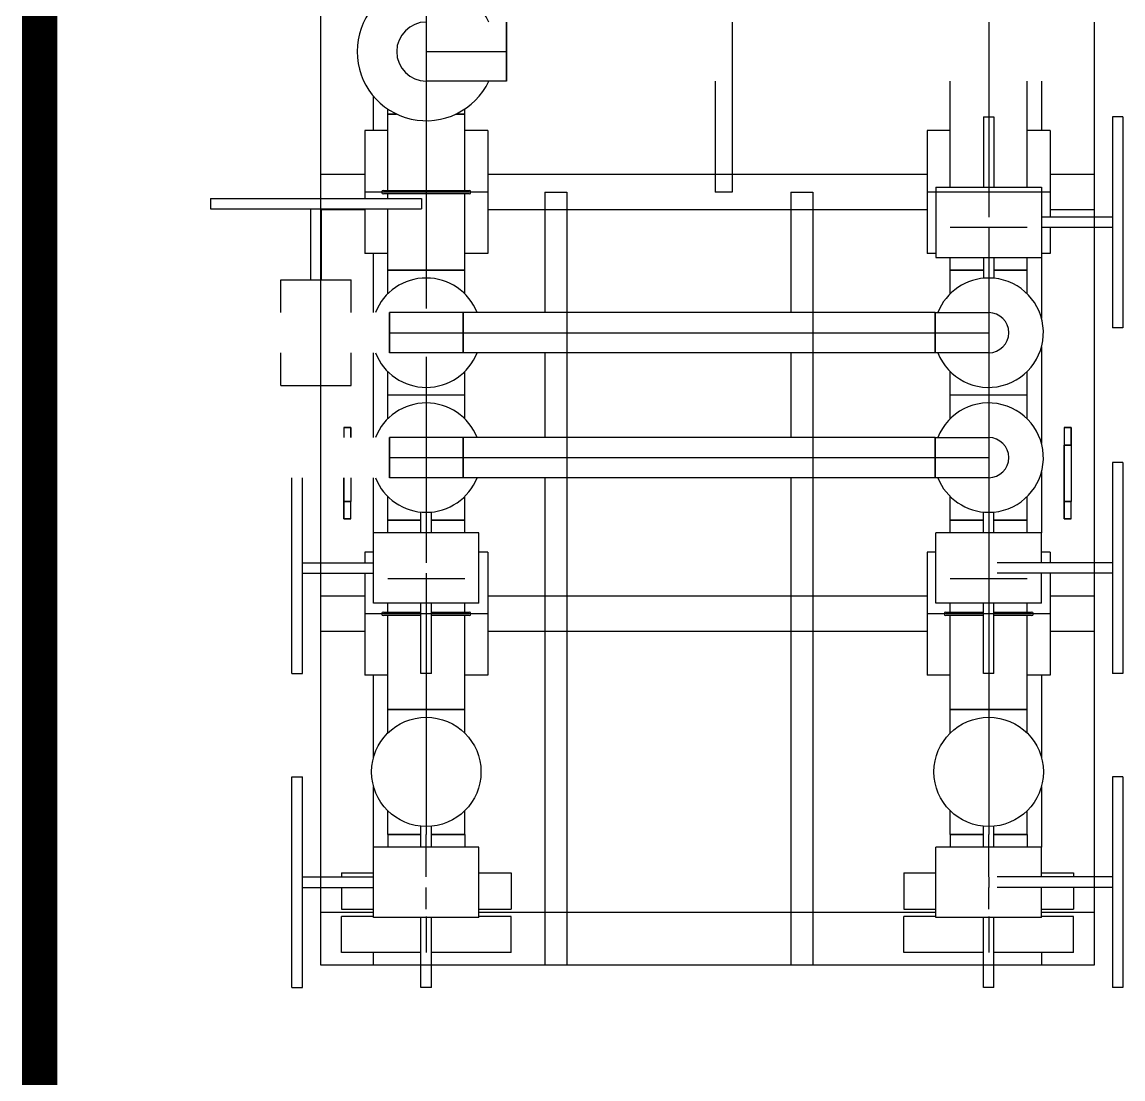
# Model space of a CAD drawing. Header units: inches. Extents: x 517790 to 538444, y 301815 to 302461.
# Drawn here: x 517891.533 to 517894.489, y 302309.46 to 302312.3 of the extents above; entities that cross this region are included whole.
import ezdxf

# ---------------------------------------------------------------- set-up
doc = ezdxf.new("R2010")
doc.units = ezdxf.units.IN
doc.header["$MEASUREMENT"] = 0
doc.layers.add('电气-接地设计-接地线', color=3, linetype='接地线')
doc.layers.add('硅胶总平面底图 工艺装置区', color=253, linetype='Continuous')
doc.styles.add('EESLTYPE', font='TXT.shx')
doc.linetypes.add('接地线', pattern='A,500,["/",EESLTYPE,S=200,R=0,X=0,Y=-100],-200,60,-200', length=960)

msp = doc.modelspace()

# ---------------------------------------------------------------- linework, layer by layer
at = {"layer": '电气-接地设计-接地线', "color": 1, "linetype": '接地线', "ltscale": 0.005, "const_width": 0.0944}
msp.add_lwpolyline([(517891.5799, 302307.8785), (517891.5799, 302321.5662)], dxfattribs=at)
at = {"layer": '硅胶总平面底图 工艺装置区', "color": 253, "linetype": 'Continuous', "lineweight": -3}
for p, q in [((517892.3351, 302311.826), (517892.3351, 302313.8601)), ((517892.6183, 302312.3884), (517892.6183, 302312.0528)), ((517892.8341, 302312.3), (517892.8341, 302312.1412)), ((517892.8341, 302312.1412), (517892.8341, 302312.3)), ((517893.4396, 302312.3), (517893.4396, 302312.1412)), ((517894.1287, 302312.3), (517894.1287, 302312.174)), ((517894.4119, 302312.3), (517894.4119, 302312.1412)), ((517892.6183, 302312.2206), (517892.8341, 302312.2206)), ((517892.8341, 302312.2206), (517892.8341, 302312.2206)), ((517892.8341, 302312.2206), (517892.8341, 302312.2206)), ((517894.1287, 302312.174), (517894.1287, 302312.1412)), ((517892.8341, 302312.1412), (517892.6183, 302312.1412)), ((517893.3943, 302312.1412), (517893.3943, 302311.843)), ((517893.4396, 302312.1412), (517893.4396, 302311.843)), ((517894.0253, 302311.8562), (517894.0253, 302312.1412)), ((517894.1287, 302312.1412), (517894.1287, 302312.045)), ((517894.2321, 302311.8562), (517894.2321, 302312.1412)), ((517894.2703, 302312.1412), (517894.2703, 302312.0082)), ((517894.4119, 302312.1412), (517894.4119, 302311.776)), ((517892.4767, 302312.0082), (517892.4767, 302312.1003)), ((517892.5149, 302312.0528), (517892.5149, 302312.0662)), ((517892.5386, 302312.0528), (517892.5149, 302312.0528)), ((517892.5149, 302312.0528), (517892.5386, 302312.0528)), ((517892.5149, 302311.8477), (517892.5149, 302312.0528)), ((517892.6183, 302312.0528), (517892.6183, 302312.0528)), ((517892.6183, 302312.0528), (517892.6183, 302312.0528)), ((517892.6183, 302312.0528), (517892.6183, 302312.0348)), ((517892.7217, 302312.0528), (517892.6981, 302312.0528)), ((517892.6981, 302312.0528), (517892.7217, 302312.0528)), ((517892.7217, 302312.0528), (517892.7217, 302312.0662)), ((517892.7217, 302311.8477), (517892.7217, 302312.0528)), ((517892.6183, 302312.0348), (517892.6183, 302311.8477)), ((517894.1145, 302312.045), (517894.1429, 302312.045)), ((517894.1145, 302312.045), (517894.1145, 302311.8562)), ((517894.1287, 302312.045), (517894.1287, 302311.776)), ((517894.1429, 302312.045), (517894.1429, 302311.8562)), ((517894.461, 302312.045), (517894.461, 302311.4786)), ((517894.4893, 302312.045), (517894.461, 302312.045)), ((517894.4893, 302312.045), (517894.4893, 302311.4786)), ((517892.5149, 302312.0082), (517892.4531, 302312.0082)), ((517892.4531, 302312.0082), (517892.4531, 302311.826)), ((517892.7835, 302312.0082), (517892.7217, 302312.0082)), ((517892.7835, 302312.0082), (517892.7835, 302311.6778)), ((517894.0253, 302312.0082), (517893.9635, 302312.0082)), ((517893.9635, 302312.0082), (517893.9635, 302311.6778)), ((517894.2939, 302312.0082), (517894.2321, 302312.0082)), ((517894.2939, 302312.0082), (517894.2939, 302311.776)), ((517892.3351, 302311.826), (517892.3351, 302311.8902)), ((517892.4531, 302311.8902), (517892.3351, 302311.8902)), ((517893.9635, 302311.8902), (517892.7835, 302311.8902)), ((517894.4119, 302311.8902), (517894.2939, 302311.8902)), ((517894.4119, 302311.8902), (517894.4119, 302311.7958)), ((517892.7835, 302311.843), (517892.4531, 302311.843)), ((517892.5031, 302311.8477), (517892.7335, 302311.8477)), ((517892.6183, 302311.8477), (517892.6183, 302311.8383)), ((517892.9364, 302311.843), (517892.9959, 302311.843)), ((517892.9364, 302311.843), (517892.9364, 302311.5194)), ((517892.9959, 302311.843), (517892.9959, 302311.5194)), ((517893.4396, 302311.843), (517893.3943, 302311.843)), ((517893.5972, 302311.843), (517893.5972, 302311.5194)), ((517893.5972, 302311.843), (517893.6567, 302311.843)), ((517893.6567, 302311.843), (517893.6567, 302311.5194)), ((517894.2939, 302311.843), (517893.9635, 302311.843)), ((517893.9871, 302311.8562), (517894.2703, 302311.8562)), ((517893.9871, 302311.8562), (517893.9871, 302311.6674)), ((517894.2703, 302311.8562), (517894.2703, 302311.6674)), ((517892.0387, 302311.826), (517892.6051, 302311.826)), ((517892.0387, 302311.826), (517892.0387, 302311.7977)), ((517892.3351, 302311.3238), (517892.3351, 302311.826)), ((517892.7335, 302311.8383), (517892.5031, 302311.8383)), ((517892.5149, 302311.826), (517892.5149, 302311.8383)), ((517892.6051, 302311.826), (517892.6051, 302311.7977)), ((517892.6183, 302311.8383), (517892.6183, 302311.6332)), ((517892.7217, 302311.6332), (517892.7217, 302311.8383)), ((517892.0387, 302311.7977), (517892.6051, 302311.7977)), ((517892.3077, 302311.7977), (517892.3077, 302311.607)), ((517892.3361, 302311.7977), (517892.3361, 302311.607)), ((517892.4531, 302311.7958), (517892.3361, 302311.7958)), ((517892.4531, 302311.7977), (517892.4531, 302311.6778)), ((517892.5149, 302311.6332), (517892.5149, 302311.7977)), ((517893.9635, 302311.7958), (517892.7835, 302311.7958)), ((517894.4119, 302311.7958), (517894.2939, 302311.7958)), ((517894.461, 302311.776), (517894.2703, 302311.776)), ((517894.4119, 302311.776), (517894.4119, 302311.7477)), ((517894.0253, 302311.7486), (517894.2321, 302311.7486)), ((517894.1287, 302311.7477), (517894.1287, 302311.6332)), ((517894.461, 302311.7477), (517894.2703, 302311.7477)), ((517894.2939, 302311.7477), (517894.2939, 302311.6778)), ((517894.4119, 302311.7477), (517894.4119, 302310.8475)), ((517892.5149, 302311.6778), (517892.4531, 302311.6778)), ((517892.4767, 302311.5194), (517892.4767, 302311.6778)), ((517892.7835, 302311.6778), (517892.7217, 302311.6778)), ((517893.9871, 302311.6778), (517893.9635, 302311.6778)), ((517893.9871, 302311.6674), (517894.2703, 302311.6674)), ((517894.0253, 302311.6332), (517894.0253, 302311.6674)), ((517894.1145, 302311.6674), (517894.1145, 302311.6116)), ((517894.1429, 302311.6674), (517894.1429, 302311.6116)), ((517894.2321, 302311.6332), (517894.2321, 302311.6674)), ((517894.2939, 302311.6778), (517894.2703, 302311.6778)), ((517894.2703, 302311.6674), (517894.2703, 302311.5044)), ((517892.6183, 302311.6332), (517892.5149, 302311.6332)), ((517892.5149, 302311.5697), (517892.5149, 302311.6332)), ((517892.5149, 302311.6332), (517892.7217, 302311.6332)), ((517892.6183, 302311.6332), (517892.6183, 302311.6123)), ((517892.6183, 302311.6332), (517892.6183, 302311.6332)), ((517892.7217, 302311.6332), (517892.6183, 302311.6332)), ((517892.7217, 302311.5697), (517892.7217, 302311.6332)), ((517894.1145, 302311.6332), (517894.0253, 302311.6332)), ((517894.0253, 302311.5697), (517894.0253, 302311.6332)), ((517894.0253, 302311.6332), (517894.1145, 302311.6332)), ((517894.1287, 302311.6332), (517894.1287, 302311.6332)), ((517894.1287, 302311.6332), (517894.1287, 302311.3185)), ((517894.2321, 302311.6332), (517894.1429, 302311.6332)), ((517894.1429, 302311.6332), (517894.2321, 302311.6332)), ((517894.2321, 302311.5697), (517894.2321, 302311.6332)), ((517892.2275, 302311.5194), (517892.2275, 302311.607)), ((517892.2275, 302311.607), (517892.4163, 302311.607)), ((517892.4163, 302311.5194), (517892.4163, 302311.607)), ((517892.6183, 302311.6123), (517892.6183, 302311.5302)), ((517892.5195, 302311.5194), (517892.5195, 302311.4115)), ((517892.7171, 302311.5194), (517892.5195, 302311.5194)), ((517892.5195, 302311.4654), (517892.5195, 302311.5194)), ((517892.7171, 302311.4654), (517892.7171, 302311.5194)), ((517893.9848, 302311.5194), (517892.7171, 302311.5194)), ((517892.7171, 302311.5194), (517892.7171, 302311.4115)), ((517892.9959, 302311.5194), (517892.9959, 302311.4115)), ((517893.6567, 302311.5194), (517893.6567, 302311.4115)), ((517893.9848, 302311.4654), (517893.9848, 302311.5194)), ((517893.9848, 302311.5194), (517893.9848, 302311.4115)), ((517893.9848, 302311.5194), (517894.1287, 302311.5194)), ((517892.5195, 302311.4654), (517892.7171, 302311.4654)), ((517892.5195, 302311.4654), (517892.5195, 302311.4654)), ((517892.5195, 302311.4115), (517892.5195, 302311.4654)), ((517892.7171, 302311.4654), (517893.9848, 302311.4654)), ((517892.7171, 302311.4115), (517892.7171, 302311.4654)), ((517892.7171, 302311.4654), (517892.7171, 302311.4654)), ((517892.7171, 302311.4654), (517892.7171, 302311.4654)), ((517893.9848, 302311.4115), (517893.9848, 302311.4654)), ((517893.9849, 302311.4654), (517893.9848, 302311.4654)), ((517893.9848, 302311.4654), (517893.9848, 302311.4654)), ((517893.9848, 302311.4654), (517894.1287, 302311.4654)), ((517894.4893, 302311.4786), (517894.461, 302311.4786)), ((517894.2703, 302311.4264), (517894.2703, 302311.1687)), ((517892.2275, 302311.3238), (517892.2275, 302311.4115)), ((517892.4163, 302311.3238), (517892.4163, 302311.4115)), ((517892.4767, 302311.1837), (517892.4767, 302311.4115)), ((517892.7171, 302311.4115), (517892.5195, 302311.4115)), ((517892.6183, 302311.4006), (517892.6183, 302311.3185)), ((517893.9848, 302311.4115), (517892.7171, 302311.4115)), ((517892.9364, 302311.4115), (517892.9364, 302311.1837)), ((517892.9959, 302311.4115), (517892.9959, 302311.1837)), ((517893.5972, 302311.4115), (517893.5972, 302311.1837)), ((517893.6567, 302311.4115), (517893.6567, 302311.1837)), ((517894.1287, 302311.4115), (517893.9848, 302311.4115)), ((517892.5149, 302311.2976), (517892.5149, 302311.3611)), ((517892.7217, 302311.2976), (517892.7217, 302311.3611)), ((517894.0253, 302311.2976), (517894.0253, 302311.3611)), ((517894.2321, 302311.2976), (517894.2321, 302311.3611)), ((517892.2275, 302311.3238), (517892.4163, 302311.3238)), ((517892.3351, 302311.1837), (517892.3351, 302311.3238)), ((517892.6183, 302311.3185), (517892.6183, 302311.2976)), ((517894.1287, 302311.3185), (517894.1287, 302311.2976)), ((517892.6183, 302311.2976), (517892.5149, 302311.2976)), ((517892.5149, 302311.234), (517892.5149, 302311.2976)), ((517892.6183, 302311.2976), (517892.5149, 302311.2976)), ((517892.6183, 302311.2976), (517892.6183, 302311.2976)), ((517892.6183, 302311.2976), (517892.6183, 302311.2766)), ((517892.7217, 302311.2976), (517892.6183, 302311.2976)), ((517892.6183, 302311.2976), (517892.6183, 302311.2976)), ((517892.6183, 302311.2976), (517892.6183, 302311.2976)), ((517892.7217, 302311.2976), (517892.6183, 302311.2976)), ((517892.7217, 302311.234), (517892.7217, 302311.2976)), ((517894.1287, 302311.2976), (517894.0253, 302311.2976)), ((517894.0253, 302311.234), (517894.0253, 302311.2976)), ((517894.1287, 302311.2976), (517894.0253, 302311.2976)), ((517894.1287, 302311.2976), (517894.1287, 302311.2766)), ((517894.1287, 302311.2976), (517894.1287, 302311.2976)), ((517894.2321, 302311.2976), (517894.1287, 302311.2976)), ((517894.1287, 302311.2976), (517894.1287, 302311.2976)), ((517894.1287, 302311.2976), (517894.1287, 302311.2976)), ((517894.2321, 302311.2976), (517894.1287, 302311.2976)), ((517894.2321, 302311.234), (517894.2321, 302311.2976)), ((517892.6183, 302311.2766), (517892.6183, 302310.9619)), ((517894.1287, 302311.2766), (517894.1287, 302310.9619)), ((517892.4153, 302311.2105), (517892.3965, 302311.2105)), ((517892.3965, 302311.2105), (517892.4153, 302311.2105)), ((517892.3965, 302311.2105), (517892.3965, 302311.1837)), ((517892.3965, 302311.2105), (517892.3965, 302311.1837)), ((517892.4153, 302311.1837), (517892.4153, 302311.2105)), ((517892.4153, 302311.2105), (517892.4153, 302311.1837)), ((517894.3317, 302311.2105), (517894.3317, 302311.1633)), ((517894.3317, 302311.2105), (517894.3317, 302311.1633)), ((517894.3505, 302311.2105), (517894.3317, 302311.2105)), ((517894.3317, 302311.2105), (517894.3505, 302311.2105)), ((517894.3505, 302311.1633), (517894.3505, 302311.2105)), ((517894.3505, 302311.2105), (517894.3505, 302311.1633)), ((517892.3351, 302311.0758), (517892.3351, 302311.1837)), ((517892.5195, 302311.1837), (517892.5195, 302311.0758)), ((517892.7171, 302311.1837), (517892.5195, 302311.1837)), ((517892.5195, 302311.1297), (517892.5195, 302311.1837)), ((517892.7171, 302311.1297), (517892.7171, 302311.1837)), ((517893.9848, 302311.1837), (517892.7171, 302311.1837)), ((517892.7171, 302311.1837), (517892.7171, 302311.0758)), ((517892.9959, 302311.1837), (517892.9959, 302311.0758)), ((517893.6567, 302311.1837), (517893.6567, 302311.0758)), ((517893.9848, 302311.1297), (517893.9848, 302311.1837)), ((517893.9848, 302311.1837), (517893.9848, 302311.0758)), ((517893.9848, 302311.1837), (517894.1287, 302311.1837)), ((517894.3317, 302311.1633), (517894.3505, 302311.1633)), ((517894.3505, 302311.1633), (517894.3317, 302311.1633)), ((517894.3317, 302311.0123), (517894.3317, 302311.1633)), ((517894.3317, 302311.1633), (517894.3317, 302311.0123)), ((517894.3505, 302311.1633), (517894.3317, 302311.1633)), ((517894.3505, 302311.1633), (517894.3505, 302311.0123)), ((517894.3505, 302311.1633), (517894.3505, 302311.0123)), ((517892.5195, 302311.1297), (517892.5195, 302311.1297)), ((517892.5195, 302311.1297), (517892.7171, 302311.1297)), ((517892.5195, 302311.0758), (517892.5195, 302311.1297)), ((517892.7171, 302311.1297), (517893.9848, 302311.1297)), ((517892.7171, 302311.0758), (517892.7171, 302311.1297)), ((517892.7171, 302311.1297), (517892.7171, 302311.1297)), ((517892.7171, 302311.1297), (517892.7171, 302311.1297)), ((517893.9848, 302311.0758), (517893.9848, 302311.1297)), ((517893.9848, 302311.1297), (517893.9848, 302311.1297)), ((517893.9849, 302311.1297), (517893.9848, 302311.1297)), ((517893.9848, 302311.1297), (517894.1287, 302311.1297)), ((517894.461, 302311.1165), (517894.461, 302310.5501)), ((517894.4893, 302311.1165), (517894.461, 302311.1165)), ((517894.4893, 302311.1165), (517894.4893, 302310.5501)), ((517892.2577, 302310.5501), (517892.2577, 302311.0758)), ((517892.286, 302310.5501), (517892.286, 302311.0758)), ((517892.3351, 302310.8475), (517892.3351, 302311.0758)), ((517892.3965, 302311.0123), (517892.3965, 302311.0758)), ((517892.3965, 302311.0758), (517892.3965, 302311.0123)), ((517892.4153, 302311.0758), (517892.4153, 302311.0123)), ((517892.4153, 302311.0758), (517892.4153, 302311.0123)), ((517892.4767, 302310.9277), (517892.4767, 302311.0758)), ((517892.7171, 302311.0758), (517892.5195, 302311.0758)), ((517893.9848, 302311.0758), (517892.7171, 302311.0758)), ((517892.9364, 302311.0758), (517892.9364, 302309.7662)), ((517892.9959, 302311.0758), (517892.9959, 302309.7662)), ((517893.5972, 302311.0758), (517893.5972, 302309.7662)), ((517893.6567, 302311.0758), (517893.6567, 302309.7662)), ((517894.1287, 302311.0758), (517893.9848, 302311.0758)), ((517894.2703, 302311.0908), (517894.2703, 302310.9277)), ((517892.4153, 302311.0123), (517892.3965, 302311.0123)), ((517892.3965, 302311.0123), (517892.4153, 302311.0123)), ((517892.3965, 302311.0123), (517892.3965, 302310.9651)), ((517892.3965, 302310.9651), (517892.3965, 302311.0123)), ((517892.4153, 302311.0123), (517892.3965, 302311.0123)), ((517892.4153, 302310.9651), (517892.4153, 302311.0123)), ((517892.4153, 302310.9651), (517892.4153, 302311.0123)), ((517892.5149, 302310.9619), (517892.5149, 302311.0254)), ((517892.7217, 302310.9619), (517892.7217, 302311.0254)), ((517894.0253, 302310.9619), (517894.0253, 302311.0254)), ((517894.2321, 302310.9619), (517894.2321, 302311.0254)), ((517894.3505, 302311.0123), (517894.3317, 302311.0123)), ((517894.3317, 302311.0123), (517894.3505, 302311.0123)), ((517894.3317, 302311.0123), (517894.3317, 302310.9651)), ((517894.3317, 302310.9651), (517894.3317, 302311.0123)), ((517894.3505, 302311.0123), (517894.3317, 302311.0123)), ((517894.3505, 302310.9651), (517894.3505, 302311.0123)), ((517894.3505, 302310.9651), (517894.3505, 302311.0123)), ((517892.6041, 302310.9277), (517892.6041, 302310.9835)), ((517892.6325, 302310.9277), (517892.6325, 302310.9835)), ((517894.1145, 302310.9277), (517894.1145, 302310.9835)), ((517894.1429, 302310.9277), (517894.1429, 302310.9835)), ((517892.3965, 302310.9651), (517892.4153, 302310.9651)), ((517892.4153, 302310.9651), (517892.3965, 302310.9651)), ((517892.6041, 302310.9619), (517892.5149, 302310.9619)), ((517892.5149, 302310.9619), (517892.6041, 302310.9619)), ((517892.5149, 302310.9277), (517892.5149, 302310.9619)), ((517892.6183, 302310.9619), (517892.6183, 302310.9619)), ((517892.6183, 302310.9619), (517892.6183, 302310.9619)), ((517892.6183, 302310.9619), (517892.6183, 302310.8475)), ((517892.7217, 302310.9619), (517892.6325, 302310.9619)), ((517892.6325, 302310.9619), (517892.7217, 302310.9619)), ((517892.7217, 302310.9277), (517892.7217, 302310.9619)), ((517894.0253, 302310.9619), (517894.1145, 302310.9619)), ((517894.0253, 302310.9277), (517894.0253, 302310.9619)), ((517894.1145, 302310.9619), (517894.0253, 302310.9619)), ((517894.1287, 302310.9619), (517894.1287, 302310.8475)), ((517894.1287, 302310.9619), (517894.1287, 302310.9619)), ((517894.1287, 302310.9619), (517894.1287, 302310.9619)), ((517894.1429, 302310.9619), (517894.2321, 302310.9619)), ((517894.2321, 302310.9619), (517894.1429, 302310.9619)), ((517894.2321, 302310.9277), (517894.2321, 302310.9619)), ((517894.3317, 302310.9651), (517894.3505, 302310.9651)), ((517894.3505, 302310.9651), (517894.3317, 302310.9651)), ((517892.7599, 302310.9277), (517892.4767, 302310.9277)), ((517892.4767, 302310.7389), (517892.4767, 302310.9277)), ((517892.7599, 302310.7389), (517892.7599, 302310.9277)), ((517894.2703, 302310.9277), (517893.9871, 302310.9277)), ((517893.9871, 302310.7389), (517893.9871, 302310.9277)), ((517894.2703, 302310.8475), (517894.2703, 302310.9277)), ((517892.4531, 302310.8754), (517892.4531, 302310.8475)), ((517892.4767, 302310.8754), (517892.4531, 302310.8754)), ((517892.7835, 302310.8754), (517892.7599, 302310.8754)), ((517892.7835, 302310.8754), (517892.7835, 302310.545)), ((517893.9635, 302310.8754), (517893.9635, 302310.545)), ((517893.9871, 302310.8754), (517893.9635, 302310.8754)), ((517894.2939, 302310.8754), (517894.2703, 302310.8754)), ((517894.2939, 302310.8754), (517894.2939, 302310.8475)), ((517892.286, 302310.8475), (517892.4767, 302310.8475)), ((517892.3351, 302310.8191), (517892.3351, 302310.8475)), ((517894.1287, 302310.8473), (517894.1287, 302310.8193)), ((517894.461, 302310.8475), (517894.1517, 302310.8475)), ((517894.4119, 302310.8475), (517894.4119, 302310.8191)), ((517892.286, 302310.8191), (517892.4767, 302310.8191)), ((517892.3351, 302310.0032), (517892.3351, 302310.8191)), ((517892.4531, 302310.8191), (517892.4531, 302310.545)), ((517892.6183, 302310.8191), (517892.6183, 302310.8046)), ((517894.1287, 302310.8191), (517894.1287, 302310.8046)), ((517894.461, 302310.8191), (517894.1517, 302310.8191)), ((517894.2703, 302310.7389), (517894.2703, 302310.8191)), ((517894.2939, 302310.8191), (517894.2939, 302310.545)), ((517894.4119, 302310.8191), (517894.4119, 302310.0032)), ((517892.5149, 302310.8046), (517892.7217, 302310.8046)), ((517892.6183, 302310.8046), (517892.6183, 302310.8046)), ((517892.6183, 302310.8046), (517892.6183, 302310.8046)), ((517892.6183, 302310.8046), (517892.6183, 302310.5501)), ((517894.0253, 302310.8046), (517894.2321, 302310.8046)), ((517894.1287, 302310.8046), (517894.1287, 302310.5501)), ((517894.1287, 302310.8046), (517894.1287, 302310.8046)), ((517894.1287, 302310.8046), (517894.1287, 302310.8046)), ((517892.3351, 302310.663), (517892.3351, 302310.7574)), ((517892.4531, 302310.7574), (517892.3351, 302310.7574)), ((517893.9635, 302310.7574), (517892.7835, 302310.7574)), ((517894.4119, 302310.7574), (517894.2939, 302310.7574)), ((517894.4119, 302310.7574), (517894.4119, 302310.663)), ((517892.7599, 302310.7389), (517892.4767, 302310.7389)), ((517892.5149, 302310.7149), (517892.5149, 302310.7389)), ((517892.6041, 302310.5501), (517892.6041, 302310.7389)), ((517892.6325, 302310.5501), (517892.6325, 302310.7389)), ((517892.7217, 302310.7149), (517892.7217, 302310.7389)), ((517894.2703, 302310.7389), (517893.9871, 302310.7389)), ((517894.0253, 302310.7149), (517894.0253, 302310.7389)), ((517894.1145, 302310.5501), (517894.1145, 302310.7389)), ((517894.1429, 302310.5501), (517894.1429, 302310.7389)), ((517894.2321, 302310.7149), (517894.2321, 302310.7389)), ((517892.7835, 302310.7102), (517892.4531, 302310.7102)), ((517892.5031, 302310.7149), (517892.6041, 302310.7149)), ((517892.6041, 302310.7055), (517892.5031, 302310.7055)), ((517892.5149, 302310.4532), (517892.5149, 302310.7055)), ((517892.6325, 302310.7149), (517892.7335, 302310.7149)), ((517892.7335, 302310.7055), (517892.6325, 302310.7055)), ((517892.7217, 302310.4532), (517892.7217, 302310.7055)), ((517894.2939, 302310.7102), (517893.9635, 302310.7102)), ((517894.0135, 302310.7149), (517894.1145, 302310.7149)), ((517894.1145, 302310.7055), (517894.0135, 302310.7055)), ((517894.0253, 302310.4532), (517894.0253, 302310.7055)), ((517894.1429, 302310.7149), (517894.2439, 302310.7149)), ((517894.2439, 302310.7055), (517894.1429, 302310.7055)), ((517894.2321, 302310.4532), (517894.2321, 302310.7055)), ((517892.4531, 302310.663), (517892.3351, 302310.663)), ((517893.9635, 302310.663), (517892.7835, 302310.663)), ((517894.4119, 302310.663), (517894.2939, 302310.663)), ((517892.2577, 302310.5501), (517892.286, 302310.5501)), ((517892.5149, 302310.545), (517892.4531, 302310.545)), ((517892.4767, 302310.3244), (517892.4767, 302310.545)), ((517892.6325, 302310.5501), (517892.6041, 302310.5501)), ((517892.6183, 302310.5501), (517892.6183, 302310.4532)), ((517892.7835, 302310.545), (517892.7217, 302310.545)), ((517894.0253, 302310.545), (517893.9635, 302310.545)), ((517894.1429, 302310.5501), (517894.1145, 302310.5501)), ((517894.1287, 302310.5501), (517894.1287, 302310.4532)), ((517894.2939, 302310.545), (517894.2321, 302310.545)), ((517894.2703, 302310.545), (517894.2703, 302310.3244)), ((517894.4893, 302310.5501), (517894.461, 302310.5501)), ((517892.6183, 302310.4532), (517892.5149, 302310.4532)), ((517892.5149, 302310.3897), (517892.5149, 302310.4532)), ((517892.5149, 302310.4532), (517892.7217, 302310.4532)), ((517892.6183, 302310.4532), (517892.6183, 302310.4323)), ((517892.6183, 302310.4532), (517892.6183, 302310.4532)), ((517892.7217, 302310.4532), (517892.6183, 302310.4532)), ((517892.7217, 302310.3897), (517892.7217, 302310.4532)), ((517894.1287, 302310.4532), (517894.0253, 302310.4532)), ((517894.0253, 302310.3897), (517894.0253, 302310.4532)), ((517894.0253, 302310.4532), (517894.2321, 302310.4532)), ((517894.1287, 302310.4532), (517894.1287, 302310.4323)), ((517894.1287, 302310.4532), (517894.1287, 302310.4532)), ((517894.2321, 302310.4532), (517894.1287, 302310.4532)), ((517894.2321, 302310.3897), (517894.2321, 302310.4532)), ((517892.6183, 302310.4323), (517892.6183, 302310.1176)), ((517894.1287, 302310.4323), (517894.1287, 302310.1176)), ((517892.2577, 302309.7058), (517892.2577, 302310.2722)), ((517892.2577, 302310.2722), (517892.286, 302310.2722)), ((517892.286, 302309.7058), (517892.286, 302310.2722)), ((517892.4767, 302310.0834), (517892.4767, 302310.2464)), ((517894.2703, 302310.2464), (517894.2703, 302310.0834)), ((517894.461, 302310.2722), (517894.461, 302309.7058)), ((517894.4893, 302310.2722), (517894.461, 302310.2722)), ((517894.4893, 302310.2722), (517894.4893, 302309.7058)), ((517892.5149, 302310.1176), (517892.5149, 302310.1811)), ((517892.7217, 302310.1176), (517892.7217, 302310.1811)), ((517894.0253, 302310.1176), (517894.0253, 302310.1811)), ((517894.2321, 302310.1176), (517894.2321, 302310.1811)), ((517892.6041, 302310.0834), (517892.6041, 302310.1392)), ((517892.6325, 302310.0834), (517892.6325, 302310.1392)), ((517894.1145, 302310.0834), (517894.1145, 302310.1392)), ((517894.1429, 302310.0834), (517894.1429, 302310.1392)), ((517892.5149, 302310.1176), (517892.6041, 302310.1176)), ((517892.5149, 302310.1176), (517892.5149, 302310.0834)), ((517892.6041, 302310.1176), (517892.5149, 302310.1176)), ((517892.6183, 302310.0032), (517892.6183, 302310.1176)), ((517892.6183, 302310.1176), (517892.6183, 302310.1176)), ((517892.6183, 302310.1176), (517892.6183, 302310.1176)), ((517892.6325, 302310.1176), (517892.7217, 302310.1176)), ((517892.7217, 302310.1176), (517892.6325, 302310.1176)), ((517892.7217, 302310.1176), (517892.7217, 302310.0834)), ((517894.1145, 302310.1176), (517894.0253, 302310.1176)), ((517894.0253, 302310.1176), (517894.1145, 302310.1176)), ((517894.0253, 302310.1176), (517894.0253, 302310.0834)), ((517894.1287, 302310.1176), (517894.1287, 302310.1176)), ((517894.1287, 302310.1176), (517894.1287, 302310.1176)), ((517894.1287, 302310.0032), (517894.1287, 302310.1176)), ((517894.2321, 302310.1176), (517894.1429, 302310.1176)), ((517894.1429, 302310.1176), (517894.2321, 302310.1176)), ((517894.2321, 302310.1176), (517894.2321, 302310.0834)), ((517892.7599, 302310.0834), (517892.4767, 302310.0834)), ((517892.4767, 302309.8946), (517892.4767, 302310.0834)), ((517892.7599, 302309.8946), (517892.7599, 302310.0834)), ((517894.2703, 302310.0834), (517893.9871, 302310.0834)), ((517893.9871, 302309.8946), (517893.9871, 302310.0834)), ((517894.2703, 302310.0032), (517894.2703, 302310.0834)), ((517892.3905, 302310.014), (517892.4767, 302310.014)), ((517892.3905, 302310.014), (517892.3905, 302310.0032)), ((517892.7599, 302310.014), (517892.8461, 302310.014)), ((517892.8461, 302310.014), (517892.8461, 302309.9166)), ((517893.9009, 302310.014), (517893.9871, 302310.014)), ((517893.9009, 302310.014), (517893.9009, 302309.9166)), ((517894.2703, 302310.014), (517894.3565, 302310.014)), ((517894.3565, 302310.014), (517894.3565, 302310.0032)), ((517892.286, 302310.0032), (517892.4767, 302310.0032)), ((517892.3351, 302309.9748), (517892.3351, 302310.0032)), ((517894.1287, 302310.003), (517894.1287, 302309.975)), ((517894.461, 302310.0032), (517894.1517, 302310.0032)), ((517894.4119, 302310.0032), (517894.4119, 302309.9748)), ((517892.286, 302309.9748), (517892.4767, 302309.9748)), ((517892.3351, 302309.7662), (517892.3351, 302309.9748)), ((517892.3905, 302309.9748), (517892.3905, 302309.9166)), ((517892.6183, 302309.9166), (517892.6183, 302309.9748)), ((517894.1287, 302309.9166), (517894.1287, 302309.9748)), ((517894.461, 302309.9748), (517894.1517, 302309.9748)), ((517894.2703, 302309.8946), (517894.2703, 302309.9748)), ((517894.3565, 302309.9748), (517894.3565, 302309.9166)), ((517894.4119, 302309.9748), (517894.4119, 302309.7662)), ((517892.3351, 302309.7662), (517892.3351, 302309.9078)), ((517892.4767, 302309.9078), (517892.3351, 302309.9078)), ((517892.3905, 302309.9166), (517892.4767, 302309.9166)), ((517892.4767, 302309.8972), (517892.3905, 302309.8972)), ((517892.3905, 302309.7998), (517892.3905, 302309.8972)), ((517892.7599, 302309.8946), (517892.4767, 302309.8946)), ((517892.6041, 302309.7058), (517892.6041, 302309.8946)), ((517892.6183, 302309.8972), (517892.6183, 302309.7998)), ((517892.6325, 302309.7058), (517892.6325, 302309.8946)), ((517892.7599, 302309.9166), (517892.8461, 302309.9166)), ((517893.9871, 302309.9078), (517892.7599, 302309.9078)), ((517892.8461, 302309.8972), (517892.7599, 302309.8972)), ((517892.8461, 302309.7998), (517892.8461, 302309.8972)), ((517893.9009, 302309.9166), (517893.9871, 302309.9166)), ((517893.9871, 302309.8972), (517893.9009, 302309.8972)), ((517893.9009, 302309.7998), (517893.9009, 302309.8972)), ((517894.2703, 302309.8946), (517893.9871, 302309.8946)), ((517894.1145, 302309.7058), (517894.1145, 302309.8946)), ((517894.1287, 302309.8972), (517894.1287, 302309.7998)), ((517894.1429, 302309.7058), (517894.1429, 302309.8946)), ((517894.2703, 302309.9166), (517894.3565, 302309.9166)), ((517894.4119, 302309.9078), (517894.2703, 302309.9078)), ((517894.3565, 302309.8972), (517894.2703, 302309.8972)), ((517894.3565, 302309.7998), (517894.3565, 302309.8972)), ((517894.4119, 302309.9078), (517894.4119, 302309.7662)), ((517892.6041, 302309.7998), (517892.3905, 302309.7998)), ((517892.6041, 302309.7998), (517892.3905, 302309.7998)), ((517892.4767, 302309.7662), (517892.4767, 302309.7998)), ((517892.6183, 302309.7998), (517892.6183, 302309.7998)), ((517892.8461, 302309.7998), (517892.6325, 302309.7998)), ((517892.8461, 302309.7998), (517892.6325, 302309.7998)), ((517894.1145, 302309.7998), (517893.9009, 302309.7998)), ((517894.1145, 302309.7998), (517893.9009, 302309.7998)), ((517894.1287, 302309.7998), (517894.1287, 302309.7998)), ((517894.3565, 302309.7998), (517894.1429, 302309.7998)), ((517894.3565, 302309.7998), (517894.1429, 302309.7998)), ((517894.2703, 302309.7998), (517894.2703, 302309.7662)), ((517892.6041, 302309.7662), (517892.3351, 302309.7662)), ((517892.4767, 302309.7662), (517892.3351, 302309.7662)), ((517892.6325, 302309.7662), (517892.6041, 302309.7662)), ((517894.1145, 302309.7662), (517892.6325, 302309.7662)), ((517892.9959, 302309.7662), (517892.9364, 302309.7662)), ((517893.6567, 302309.7662), (517893.5972, 302309.7662)), ((517894.1429, 302309.7662), (517894.1145, 302309.7662)), ((517894.4119, 302309.7662), (517894.1429, 302309.7662)), ((517894.4119, 302309.7662), (517894.2703, 302309.7662)), ((517892.2577, 302309.7058), (517892.286, 302309.7058)), ((517892.6325, 302309.7058), (517892.6041, 302309.7058)), ((517894.1429, 302309.7058), (517894.1145, 302309.7058)), ((517894.4893, 302309.7058), (517894.461, 302309.7058))]:
    msp.add_line(p, q, dxfattribs=at)
for centre in [(517892.6183, 302310.2854), (517894.1287, 302310.2854)]:
    msp.add_circle(centre, 0.1469, dxfattribs=at)
for centre, radius, start, end in [((517892.6183, 302312.2206), 0.1858, 25.3039, 334.6961), ((517892.6183, 302312.2206), 0.0794, 90, 270), ((517892.6183, 302312.2206), 0.0794, 90, 270), ((517892.5031, 302311.843), 0.00472, 90, 270), ((517892.7335, 302311.843), 0.00472, 270, 90), ((517892.6183, 302311.4654), 0.1469, 21.5521, 158.4479), ((517894.1287, 302311.4654), 0.1469, 90, 158.4479), ((517894.1287, 302311.4654), 0.1469, 201.5521, 90), ((517894.1287, 302311.4654), 0.0539, 270, 90), ((517894.1287, 302311.4654), 0.0539, 0, 90), ((517894.1287, 302311.4654), 0.0539, 270, 0), ((517892.6183, 302311.4654), 0.1469, 201.5521, 338.4479), ((517892.6183, 302311.1297), 0.1469, 21.5521, 158.4479), ((517894.1287, 302311.1297), 0.1469, 270, 158.4479), ((517894.1287, 302311.1297), 0.0539, 0, 90), ((517894.1287, 302311.1297), 0.0539, 270, 90), ((517894.1287, 302311.1297), 0.0539, 270, 0), ((517892.6183, 302311.1297), 0.1469, 201.5521, 270), ((517892.6183, 302311.1297), 0.1469, 270, 338.4479), ((517894.1287, 302311.1297), 0.1469, 201.5521, 270), ((517892.5031, 302310.7102), 0.00472, 90, 270), ((517892.7335, 302310.7102), 0.00472, 270, 90), ((517894.0135, 302310.7102), 0.00472, 90, 270), ((517894.2439, 302310.7102), 0.00472, 270, 90)]:
    msp.add_arc(centre, radius, start, end, dxfattribs=at)

doc.saveas('drawing.dxf')
